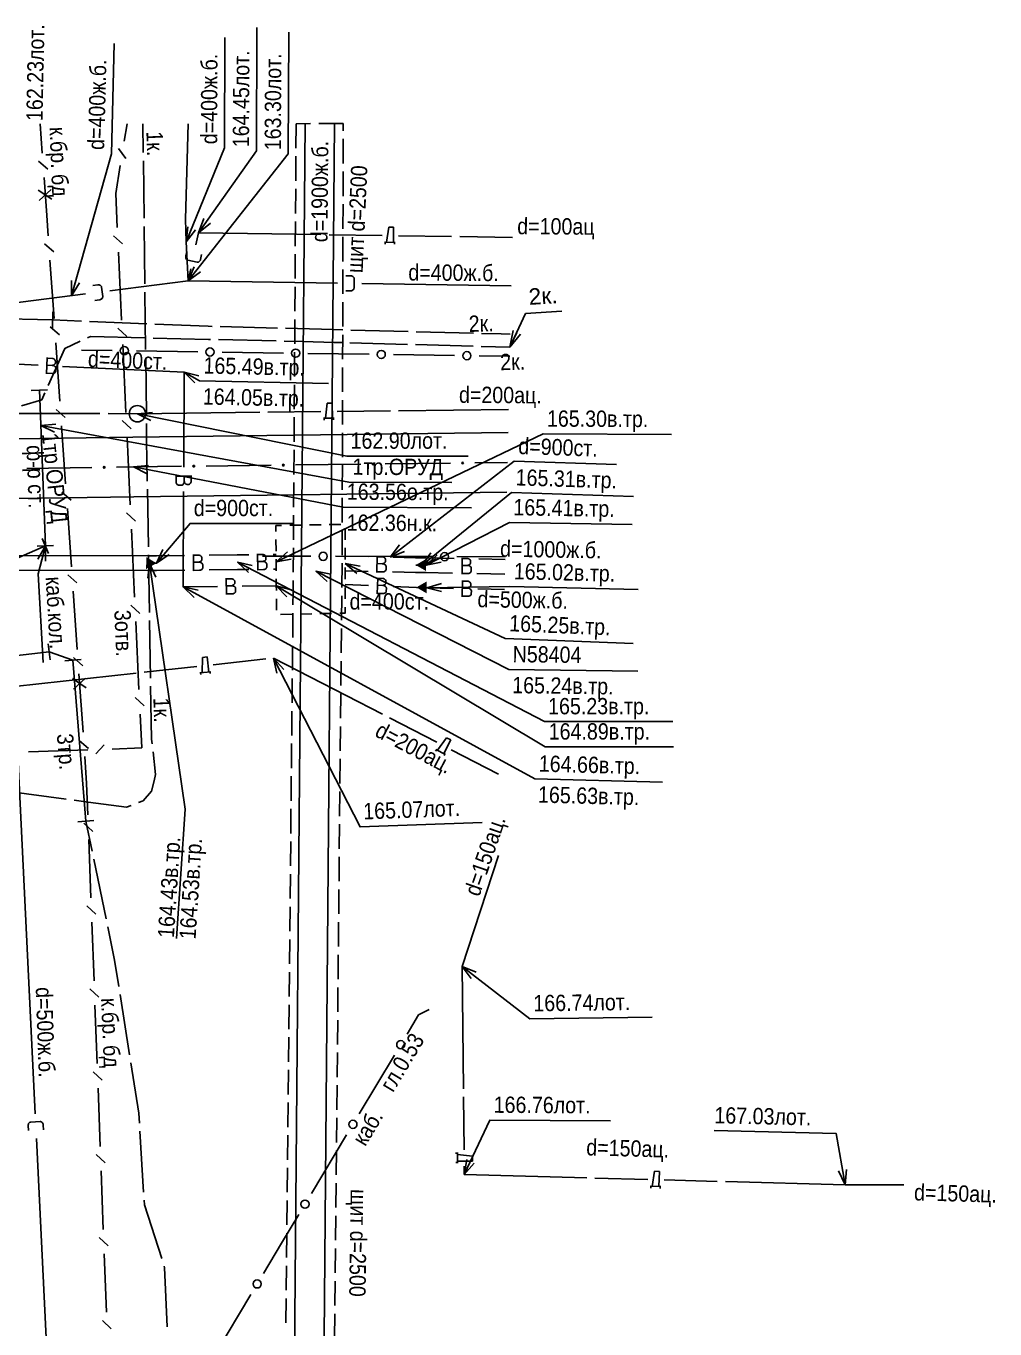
# Model space of a CAD drawing. Header units: metres. Extents: x -3947 to -3704, y 4976 to 6609.
# Drawn here: x -3886.7 to -3827.4, y 6525.9 to 6605.8 of the extents above; entities that cross this region are included whole.
import ezdxf
from ezdxf.enums import TextEntityAlignment as Align

# ---------------------------------------------------------------- set-up
doc = ezdxf.new("R2010")
doc.units = ezdxf.units.M
doc.header["$MEASUREMENT"] = 0
for name, color, linetype, lineweight in [('Водопровод', 7, 'Continuous', 25), ('Водосток', 7, 'Continuous', 25), ('Дренаж', 7, 'Continuous', 25), ('Кабели', 7, 'Continuous', 25), ('Кабель связи', 7, 'Continuous', 25), ('Кабель электрический', 7, 'Continuous', 25), ('Канализация самотёчная', 7, 'Continuous', 25), ('Теплосеть', 7, 'Continuous', 25)]:
    doc.layers.add(name, color=color, linetype=linetype, lineweight=lineweight)
doc.styles.add('Style-arial_14', font='arial_14.shx')
doc.styles.add('Style-RUSSIAN_1251', font='RUSSIAN_1251.shx')
doc.styles.add('Style-RUSSIAN_1251 I 0.00000', font='RUSSIAN_1251.shx')
doc.linetypes.add('DR', pattern='A,-11.75,[112,dgnlstyle-500_multi_und.shx,S=0.00823,R=0,X=0,Y=0],-12.25', length=24)
doc.linetypes.add('Vod', pattern='A,-1.75,[107,dgnlstyle-500_multi_und.shx,S=0.007913,R=0,X=0,Y=0],-1.75', length=3.5)
doc.dimstyles.get("Standard").update_dxf_attribs({"dimtxt": 0.18, "dimasz": 0.18, "dimexe": 0.18, "dimexo": 0.0625, "dimgap": 0.09, "dimtad": 0, "dimtih": 1, "dimtoh": 1, "dimdec": 4, "dimzin": 0, "dimdsep": 46, "dimtxsty": 'Standard', "dimcen": 0.09, "dimadec": 0, "dimazin": 0, "dimtfac": 1, "dimtdec": 4, "dimtofl": 0, "dimtmove": 0, "dimatfit": 3, "dimfxl": 1, "dimtolj": 1, "dimtzin": 0, "dimarcsym": 0})

# ---------------------------------------------------------------- blocks, each defined once
blk = doc.blocks.new('TerminatorOpen_0.5')
at = {"color": 0, "linetype": 'ByBlock', "lineweight": -2}
for q in [(-1, 0.25), (-1, 0), (-1, -0.25)]:
    blk.add_line((0, 0), q, dxfattribs=at)

msp = doc.modelspace()

# ---------------------------------------------------------------- hatches: boundary and pattern name
at = {"layer": 'Водопровод', "linetype": 'Continuous'}
for points in [[(-3878.722, 6572.849), (-3879.362, 6572.49), (-3879.354, 6573.224)], [(-3862.847, 6572.736), (-3862.211, 6573.103), (-3862.211, 6572.369)], [(-3862.805, 6571.366), (-3862.169, 6571.733), (-3862.169, 6570.999)]]:
    msp.add_hatch(color=256, dxfattribs=at).paths.add_polyline_path(points)

# ---------------------------------------------------------------- linework, layer by layer
for p, q in [((-3893.432, 6585.329), (-3885.984, 6584.98)), ((-3885.42, 6585.452), (-3885.466, 6584.455)), ((-3885.441, 6584.988), (-3885.12, 6584.973)), ((-3884.486, 6584.91), (-3877.038, 6584.561)), ((-3885.465, 6584.488), (-3885.103, 6584.471)), ((-3877.038, 6584.561), (-3877.058, 6578.732)), ((-3877.038, 6584.561), (-3876.374, 6583.904)), ((-3877.038, 6584.561), (-3876.13, 6584.34)), ((-3876.562, 6578.189), (-3877.56, 6578.192)), ((-3877.527, 6578.192), (-3877.529, 6577.83)), ((-3877.027, 6578.191), (-3877.028, 6577.869)), ((-3877.063, 6577.233), (-3877.083, 6571.404)), ((-3871.414, 6575.155), (-3871.06, 6575.161)), ((-3871.412, 6574.8), (-3871.414, 6575.155)), ((-3870.56, 6575.17), (-3869.85, 6575.183)), ((-3869.35, 6575.192), (-3868.641, 6575.204)), ((-3868.141, 6575.213), (-3867.432, 6575.226)), ((-3867.168, 6574.994), (-3867.167, 6574.285)), ((-3878.722, 6572.849), (-3878.332, 6573.698)), ((-3871.402, 6573.591), (-3871.408, 6574.3)), ((-3867.166, 6573.785), (-3867.165, 6573.075)), ((-3864.403, 6573.22), (-3863.844, 6573.968)), ((-3895.002, 6573.326), (-3879.145, 6573.301)), ((-3879.142, 6573.301), (-3878.72, 6573.299)), ((-3878.727, 6573.299), (-3877.001, 6573.319)), ((-3878.722, 6572.849), (-3877.95, 6573.375)), ((-3876.46, 6573.372), (-3876.449, 6572.375)), ((-3876.455, 6572.908), (-3876.133, 6572.912)), ((-3875.501, 6573.336), (-3873.775, 6573.356)), ((-3873.775, 6573.356), (-3873.075, 6573.364)), ((-3873.77, 6572.906), (-3873.087, 6572.269)), ((-3873.77, 6572.906), (-3872.856, 6572.713)), ((-3872.534, 6573.417), (-3872.523, 6572.42)), ((-3872.529, 6572.953), (-3872.207, 6572.957)), ((-3871.575, 6573.381), (-3871.402, 6573.383)), ((-3871.397, 6572.933), (-3870.693, 6573.547)), ((-3871.397, 6572.933), (-3870.477, 6573.096)), ((-3867.155, 6573.279), (-3865.753, 6573.249)), ((-3865.203, 6573.284), (-3865.225, 6572.287)), ((-3864.403, 6573.22), (-3863.538, 6573.573)), ((-3864.254, 6573.216), (-3862.852, 6573.186)), ((-3862.837, 6573.186), (-3862.21, 6573.173)), ((-3862.46, 6572.728), (-3861.918, 6573.489)), ((-3862.46, 6572.728), (-3861.603, 6573.101)), ((-3862.21, 6572.723), (-3861.523, 6573.356)), ((-3862.21, 6572.723), (-3861.295, 6572.911)), ((-3862.1, 6573.171), (-3860.481, 6573.141)), ((-3859.99, 6573.18), (-3860.008, 6572.183)), ((-3858.981, 6573.114), (-3857.362, 6573.085)), ((-3895.023, 6572.426), (-3879.145, 6572.401)), ((-3879.145, 6572.851), (-3879.264, 6571.925)), ((-3879.147, 6572.401), (-3878.724, 6572.399)), ((-3879.145, 6572.851), (-3878.769, 6571.996)), ((-3878.717, 6572.399), (-3876.991, 6572.419)), ((-3876.449, 6572.407), (-3876.087, 6572.412)), ((-3875.491, 6572.436), (-3873.765, 6572.456)), ((-3873.765, 6572.456), (-3873.065, 6572.464)), ((-3872.523, 6572.452), (-3872.161, 6572.456)), ((-3871.565, 6572.481), (-3871.392, 6572.483)), ((-3868.955, 6572.368), (-3868.267, 6571.736)), ((-3868.955, 6572.368), (-3868.04, 6572.181)), ((-3867.174, 6572.379), (-3865.758, 6572.348)), ((-3867.164, 6572.829), (-3866.456, 6572.22)), ((-3867.164, 6572.829), (-3866.243, 6572.673)), ((-3867.164, 6572.575), (-3867.163, 6571.866)), ((-3865.224, 6572.32), (-3864.862, 6572.312)), ((-3865.213, 6572.82), (-3864.892, 6572.813)), ((-3864.258, 6572.316), (-3862.842, 6572.286)), ((-3862.857, 6572.286), (-3862.21, 6572.273)), ((-3862.32, 6572.275), (-3860.601, 6572.243)), ((-3860.008, 6572.215), (-3859.646, 6572.209)), ((-3859.999, 6572.716), (-3859.677, 6572.71)), ((-3859.101, 6572.216), (-3857.382, 6572.185)), ((-3877.083, 6571.404), (-3874.984, 6571.427)), ((-3877.083, 6571.404), (-3876.413, 6570.753)), ((-3877.083, 6571.404), (-3876.173, 6571.192)), ((-3874.448, 6571.93), (-3874.437, 6570.932)), ((-3874.443, 6571.466), (-3874.121, 6571.469)), ((-3873.484, 6571.443), (-3871.385, 6571.466)), ((-3871.385, 6571.466), (-3870.742, 6570.788)), ((-3871.385, 6571.466), (-3870.485, 6571.217)), ((-3867.162, 6571.545), (-3865.733, 6571.486)), ((-3867.162, 6571.366), (-3867.161, 6570.656)), ((-3865.171, 6571.961), (-3865.212, 6570.964)), ((-3865.19, 6571.497), (-3864.869, 6571.484)), ((-3864.234, 6571.425), (-3862.805, 6571.366)), ((-3862.805, 6571.366), (-3862.166, 6571.34)), ((-3862.166, 6571.34), (-3861.27, 6571.604)), ((-3862.166, 6571.34), (-3861.262, 6571.104)), ((-3862.166, 6571.34), (-3860.534, 6571.304)), ((-3859.982, 6571.79), (-3860.004, 6570.793)), ((-3859.992, 6571.326), (-3859.671, 6571.319)), ((-3874.437, 6570.965), (-3874.075, 6570.969)), ((-3871.374, 6569.962), (-3871.379, 6570.672)), ((-3865.211, 6570.997), (-3864.849, 6570.982)), ((-3860.003, 6570.825), (-3859.641, 6570.818)), ((-3859.035, 6571.272), (-3857.403, 6571.237)), ((-3870.419, 6569.724), (-3871.129, 6569.71)), ((-3869.21, 6569.747), (-3869.919, 6569.734)), ((-3868.001, 6569.771), (-3868.71, 6569.757))]:
    msp.add_line(p, q, dxfattribs=at)
at = {"layer": 'Водопровод', "linetype": 'Continuous', "flags": 128}
for points in [[(-3885.421, 6585.415), (-3885.103, 6585.4), (-3885.073, 6585.393), (-3885.024, 6585.372), (-3884.979, 6585.342), (-3884.961, 6585.326), (-3884.945, 6585.307), (-3884.931, 6585.282), (-3884.919, 6585.251), (-3884.916, 6585.236), (-3884.922, 6585.121), (-3884.928, 6585.098), (-3884.943, 6585.069), (-3884.959, 6585.049), (-3884.976, 6585.03), (-3885.005, 6585.011), (-3885.042, 6584.994), (-3885.074, 6584.982), (-3885.12, 6584.973), (-3885.082, 6584.967), (-3885.049, 6584.962), (-3885.001, 6584.945), (-3884.972, 6584.927), (-3884.945, 6584.907), (-3884.916, 6584.874), (-3884.898, 6584.837), (-3884.89, 6584.805), (-3884.899, 6584.615), (-3884.903, 6584.596), (-3884.916, 6584.571), (-3884.938, 6584.542), (-3884.971, 6584.515), (-3884.999, 6584.498), (-3885.047, 6584.48), (-3885.075, 6584.472), (-3885.103, 6584.471)], [(-3877.038, 6584.561), (-3876.089, 6584.031), (-3868.191, 6583.859)], [(-3871.397, 6572.933), (-3855.035, 6580.769), (-3847.177, 6580.731)], [(-3864.403, 6573.22), (-3856.812, 6579.099), (-3850.541, 6578.888)], [(-3876.599, 6578.189), (-3876.6, 6577.87), (-3876.606, 6577.84), (-3876.625, 6577.79), (-3876.653, 6577.744), (-3876.668, 6577.725), (-3876.687, 6577.708), (-3876.711, 6577.693), (-3876.741, 6577.68), (-3876.756, 6577.677), (-3876.871, 6577.677), (-3876.894, 6577.683), (-3876.924, 6577.696), (-3876.944, 6577.711), (-3876.965, 6577.728), (-3876.985, 6577.756), (-3877.004, 6577.791), (-3877.017, 6577.823), (-3877.028, 6577.869), (-3877.032, 6577.831), (-3877.035, 6577.797), (-3877.05, 6577.749), (-3877.067, 6577.719), (-3877.086, 6577.691), (-3877.118, 6577.661), (-3877.154, 6577.641), (-3877.185, 6577.632), (-3877.376, 6577.632), (-3877.394, 6577.636), (-3877.421, 6577.647), (-3877.45, 6577.668), (-3877.478, 6577.7), (-3877.497, 6577.728), (-3877.517, 6577.775), (-3877.526, 6577.803), (-3877.529, 6577.83)], [(-3862.46, 6572.728), (-3856.975, 6577.175), (-3849.503, 6576.945)], [(-3862.21, 6572.723), (-3857.101, 6575.342), (-3849.585, 6575.212)], [(-3878.722, 6572.849), (-3876.666, 6575.283), (-3870.391, 6575.283)], [(-3876.459, 6573.336), (-3876.141, 6573.339), (-3876.111, 6573.334), (-3876.06, 6573.316), (-3876.013, 6573.289), (-3875.994, 6573.274), (-3875.977, 6573.255), (-3875.962, 6573.231), (-3875.949, 6573.201), (-3875.945, 6573.187), (-3875.943, 6573.071), (-3875.949, 6573.048), (-3875.962, 6573.018), (-3875.976, 6572.998), (-3875.993, 6572.977), (-3876.021, 6572.956), (-3876.056, 6572.937), (-3876.087, 6572.924), (-3876.133, 6572.912), (-3876.095, 6572.909), (-3876.061, 6572.905), (-3876.012, 6572.891), (-3875.982, 6572.874), (-3875.954, 6572.856), (-3875.924, 6572.825), (-3875.903, 6572.789), (-3875.893, 6572.758), (-3875.891, 6572.567), (-3875.895, 6572.549), (-3875.905, 6572.522), (-3875.926, 6572.492), (-3875.957, 6572.464), (-3875.985, 6572.445), (-3876.031, 6572.424), (-3876.059, 6572.414), (-3876.087, 6572.412)], [(-3873.77, 6572.906), (-3854.961, 6563.137), (-3847.096, 6563.137)], [(-3872.534, 6573.381), (-3872.215, 6573.384), (-3872.185, 6573.379), (-3872.134, 6573.361), (-3872.087, 6573.333), (-3872.068, 6573.319), (-3872.051, 6573.3), (-3872.036, 6573.276), (-3872.023, 6573.246), (-3872.019, 6573.231), (-3872.018, 6573.116), (-3872.023, 6573.093), (-3872.036, 6573.063), (-3872.05, 6573.042), (-3872.067, 6573.022), (-3872.095, 6573.001), (-3872.13, 6572.982), (-3872.161, 6572.968), (-3872.207, 6572.957), (-3872.169, 6572.953), (-3872.135, 6572.95), (-3872.086, 6572.936), (-3872.056, 6572.919), (-3872.028, 6572.901), (-3871.998, 6572.869), (-3871.977, 6572.834), (-3871.967, 6572.803), (-3871.965, 6572.612), (-3871.969, 6572.593), (-3871.98, 6572.567), (-3872, 6572.537), (-3872.031, 6572.509), (-3872.059, 6572.49), (-3872.105, 6572.469), (-3872.133, 6572.459), (-3872.161, 6572.456)], [(-3871.393, 6572.381), (-3871.397, 6572.933), (-3871.398, 6573.091)], [(-3865.204, 6573.248), (-3864.885, 6573.241), (-3864.855, 6573.235), (-3864.805, 6573.215), (-3864.759, 6573.186), (-3864.741, 6573.17), (-3864.725, 6573.151), (-3864.71, 6573.127), (-3864.698, 6573.097), (-3864.694, 6573.082), (-3864.697, 6572.966), (-3864.703, 6572.944), (-3864.717, 6572.914), (-3864.732, 6572.894), (-3864.749, 6572.874), (-3864.778, 6572.854), (-3864.814, 6572.836), (-3864.846, 6572.823), (-3864.892, 6572.813), (-3864.853, 6572.809), (-3864.82, 6572.804), (-3864.772, 6572.788), (-3864.742, 6572.771), (-3864.715, 6572.752), (-3864.685, 6572.719), (-3864.666, 6572.683), (-3864.657, 6572.651), (-3864.661, 6572.461), (-3864.665, 6572.442), (-3864.677, 6572.416), (-3864.698, 6572.387), (-3864.73, 6572.36), (-3864.759, 6572.342), (-3864.806, 6572.322), (-3864.834, 6572.313), (-3864.862, 6572.312)], [(-3859.991, 6573.143), (-3859.672, 6573.138), (-3859.642, 6573.131), (-3859.592, 6573.112), (-3859.546, 6573.083), (-3859.528, 6573.068), (-3859.511, 6573.049), (-3859.497, 6573.024), (-3859.484, 6572.994), (-3859.481, 6572.979), (-3859.483, 6572.863), (-3859.489, 6572.841), (-3859.502, 6572.811), (-3859.518, 6572.791), (-3859.535, 6572.771), (-3859.563, 6572.751), (-3859.599, 6572.733), (-3859.631, 6572.72), (-3859.677, 6572.71), (-3859.639, 6572.706), (-3859.605, 6572.701), (-3859.557, 6572.685), (-3859.527, 6572.668), (-3859.5, 6572.649), (-3859.471, 6572.617), (-3859.451, 6572.581), (-3859.442, 6572.549), (-3859.445, 6572.358), (-3859.449, 6572.34), (-3859.461, 6572.314), (-3859.482, 6572.284), (-3859.514, 6572.257), (-3859.543, 6572.239), (-3859.59, 6572.219), (-3859.618, 6572.21), (-3859.646, 6572.209)], [(-3879.145, 6572.851), (-3876.978, 6557.782), (-3877.496, 6549.849)], [(-3868.955, 6572.368), (-3857.144, 6566.336), (-3849.237, 6566.232)], [(-3867.164, 6572.829), (-3857.375, 6568.238), (-3849.517, 6567.921)], [(-3877.083, 6571.404), (-3855.551, 6559.633), (-3847.731, 6559.429)], [(-3874.447, 6571.893), (-3874.129, 6571.897), (-3874.099, 6571.891), (-3874.048, 6571.873), (-3874.001, 6571.846), (-3873.982, 6571.831), (-3873.965, 6571.813), (-3873.95, 6571.789), (-3873.937, 6571.759), (-3873.933, 6571.744), (-3873.931, 6571.628), (-3873.937, 6571.606), (-3873.95, 6571.576), (-3873.964, 6571.555), (-3873.981, 6571.534), (-3874.009, 6571.513), (-3874.044, 6571.494), (-3874.075, 6571.481), (-3874.121, 6571.469), (-3874.083, 6571.466), (-3874.049, 6571.463), (-3874, 6571.448), (-3873.97, 6571.432), (-3873.942, 6571.413), (-3873.912, 6571.382), (-3873.891, 6571.347), (-3873.881, 6571.315), (-3873.879, 6571.125), (-3873.883, 6571.106), (-3873.894, 6571.08), (-3873.914, 6571.049), (-3873.945, 6571.021), (-3873.973, 6571.002), (-3874.02, 6570.981), (-3874.048, 6570.971), (-3874.075, 6570.969)], [(-3871.383, 6571.172), (-3871.385, 6571.466), (-3871.389, 6571.881)], [(-3871.385, 6571.466), (-3854.924, 6561.588), (-3847.06, 6561.588)], [(-3865.173, 6571.924), (-3864.854, 6571.911), (-3864.825, 6571.905), (-3864.775, 6571.884), (-3864.73, 6571.854), (-3864.712, 6571.838), (-3864.696, 6571.819), (-3864.682, 6571.794), (-3864.67, 6571.764), (-3864.667, 6571.749), (-3864.671, 6571.633), (-3864.678, 6571.611), (-3864.692, 6571.581), (-3864.708, 6571.562), (-3864.726, 6571.542), (-3864.754, 6571.522), (-3864.791, 6571.505), (-3864.823, 6571.493), (-3864.869, 6571.484), (-3864.831, 6571.479), (-3864.798, 6571.474), (-3864.75, 6571.457), (-3864.721, 6571.439), (-3864.693, 6571.419), (-3864.665, 6571.386), (-3864.646, 6571.35), (-3864.638, 6571.318), (-3864.646, 6571.127), (-3864.65, 6571.109), (-3864.662, 6571.083), (-3864.684, 6571.054), (-3864.717, 6571.027), (-3864.746, 6571.01), (-3864.793, 6570.991), (-3864.821, 6570.983), (-3864.849, 6570.982)], [(-3862.166, 6571.34), (-3857.08, 6571.421), (-3849.225, 6571.227)], [(-3859.983, 6571.753), (-3859.664, 6571.747), (-3859.634, 6571.74), (-3859.584, 6571.721), (-3859.538, 6571.692), (-3859.52, 6571.676), (-3859.504, 6571.657), (-3859.489, 6571.633), (-3859.477, 6571.602), (-3859.473, 6571.587), (-3859.476, 6571.472), (-3859.482, 6571.449), (-3859.496, 6571.42), (-3859.511, 6571.4), (-3859.528, 6571.379), (-3859.557, 6571.36), (-3859.593, 6571.342), (-3859.625, 6571.329), (-3859.671, 6571.319), (-3859.632, 6571.314), (-3859.599, 6571.31), (-3859.551, 6571.294), (-3859.521, 6571.277), (-3859.494, 6571.257), (-3859.464, 6571.225), (-3859.445, 6571.189), (-3859.436, 6571.157), (-3859.44, 6570.967), (-3859.444, 6570.948), (-3859.456, 6570.922), (-3859.477, 6570.893), (-3859.51, 6570.865), (-3859.538, 6570.847), (-3859.585, 6570.828), (-3859.613, 6570.819), (-3859.641, 6570.818)], [(-3867.16, 6570.156), (-3867.16, 6569.788), (-3867.501, 6569.781)]]:
    msp.add_lwpolyline(points, dxfattribs=at)
at = {"layer": 'Водопровод', "linetype": 'Vod', "flags": 128}
for points in [[(-3879.145, 6572.851), (-3878.722, 6572.849)], [(-3862.847, 6572.736), (-3862.21, 6572.723)]]:
    msp.add_lwpolyline(points, dxfattribs=at)
at = {"layer": 'Водосток', "linetype": 'Continuous'}
for p, q in [((-3876.908, 6592.544), (-3876.8, 6593.471)), ((-3876.908, 6592.544), (-3876.337, 6593.283)), ((-3876.31, 6592.353), (-3876.15, 6593.091)), ((-3876.788, 6590.15), (-3876.427, 6591.012)), ((-3876.788, 6590.15), (-3876.628, 6590.888)), ((-3876.788, 6590.15), (-3876.034, 6590.702)), ((-3883.934, 6589.24), (-3883.932, 6590.174)), ((-3883.934, 6589.24), (-3883.45, 6590.039)), ((-3876.788, 6590.15), (-3881.581, 6589.54)), ((-3867.639, 6590.011), (-3876.788, 6590.15)), ((-3856.989, 6589.848), (-3866.139, 6589.988)), ((-3883.068, 6589.35), (-3887.861, 6588.74)), ((-3887.434, 6565.294), (-3886.157, 6539.091)), ((-3886.083, 6537.593), (-3884.806, 6511.39))]:
    msp.add_line(p, q, dxfattribs=at)
at = {"layer": 'Водосток', "linetype": 'Continuous', "flags": 128}
for points in [[(-3876.908, 6592.544), (-3874.561, 6598.299), (-3874.537, 6605.065)], [(-3876.788, 6590.15), (-3870.653, 6597.93), (-3870.626, 6605.4)], [(-3883.934, 6589.24), (-3881.492, 6597.93), (-3881.315, 6604.694)], [(-3876.788, 6590.15), (-3876.908, 6592.544), (-3876.952, 6593.94), (-3876.785, 6599.782)], [(-3876.869, 6591.952), (-3876.928, 6591.681), (-3876.934, 6591.642), (-3876.933, 6591.612), (-3876.931, 6591.569), (-3876.921, 6591.529), (-3876.906, 6591.498), (-3876.883, 6591.467), (-3876.856, 6591.44), (-3876.83, 6591.427), (-3876.804, 6591.417), (-3876.233, 6591.293), (-3876.207, 6591.292), (-3876.185, 6591.294), (-3876.158, 6591.303), (-3876.136, 6591.314), (-3876.109, 6591.332), (-3876.084, 6591.352), (-3876.063, 6591.381), (-3876.038, 6591.422), (-3876.026, 6591.457), (-3875.96, 6591.76)], [(-3867.135, 6589.542), (-3866.857, 6589.538), (-3866.818, 6589.539), (-3866.788, 6589.546), (-3866.747, 6589.556), (-3866.71, 6589.574), (-3866.682, 6589.595), (-3866.656, 6589.624), (-3866.635, 6589.656), (-3866.628, 6589.683), (-3866.623, 6589.711), (-3866.614, 6590.296), (-3866.618, 6590.321), (-3866.625, 6590.342), (-3866.638, 6590.367), (-3866.654, 6590.386), (-3866.677, 6590.409), (-3866.702, 6590.43), (-3866.733, 6590.444), (-3866.779, 6590.461), (-3866.816, 6590.466), (-3867.125, 6590.471)], [(-3882.504, 6588.957), (-3882.228, 6588.992), (-3882.19, 6589), (-3882.161, 6589.01), (-3882.122, 6589.027), (-3882.088, 6589.05), (-3882.063, 6589.074), (-3882.042, 6589.106), (-3882.025, 6589.141), (-3882.022, 6589.169), (-3882.021, 6589.197), (-3882.095, 6589.777), (-3882.102, 6589.802), (-3882.112, 6589.821), (-3882.129, 6589.844), (-3882.147, 6589.861), (-3882.173, 6589.881), (-3882.2, 6589.898), (-3882.234, 6589.907), (-3882.281, 6589.918), (-3882.318, 6589.917), (-3882.626, 6589.878)], [(-3885.648, 6538.125), (-3885.661, 6538.403), (-3885.665, 6538.441), (-3885.674, 6538.471), (-3885.687, 6538.512), (-3885.707, 6538.547), (-3885.729, 6538.574), (-3885.76, 6538.598), (-3885.793, 6538.617), (-3885.821, 6538.622), (-3885.849, 6538.625), (-3886.433, 6538.597), (-3886.458, 6538.591), (-3886.478, 6538.583), (-3886.503, 6538.568), (-3886.521, 6538.551), (-3886.542, 6538.527), (-3886.562, 6538.501), (-3886.574, 6538.468), (-3886.588, 6538.422), (-3886.591, 6538.385), (-3886.575, 6538.076)]]:
    msp.add_lwpolyline(points, dxfattribs=at)
at = {"layer": 'Дренаж', "linetype": 'Continuous'}
for p, q in [((-3876.15, 6593.091), (-3875.836, 6593.971)), ((-3876.15, 6593.091), (-3875.427, 6593.682)), ((-3876.15, 6593.091), (-3868.651, 6592.986)), ((-3868.151, 6592.979), (-3864.901, 6592.933)), ((-3864.502, 6593.444), (-3864.637, 6592.517)), ((-3864.502, 6593.444), (-3864.204, 6593.439)), ((-3864.204, 6593.439), (-3864.216, 6592.51)), ((-3863.901, 6592.919), (-3860.652, 6592.874)), ((-3860.152, 6592.867), (-3856.923, 6592.821)), ((-3864.763, 6592.519), (-3864.094, 6592.508)), ((-3864.722, 6592.412), (-3864.721, 6592.519)), ((-3864.137, 6592.401), (-3864.136, 6592.509)), ((-3868.262, 6582.658), (-3868.374, 6581.729)), ((-3868.262, 6582.658), (-3867.965, 6582.662)), ((-3867.965, 6582.662), (-3867.953, 6581.732)), ((-3889.689, 6582.032), (-3882.189, 6582.016)), ((-3881.689, 6582.015), (-3879.898, 6582.011)), ((-3879.898, 6582.011), (-3872.398, 6582.096)), ((-3879.898, 6582.011), (-3878.966, 6582.077)), ((-3879.898, 6582.011), (-3879.065, 6581.587)), ((-3871.899, 6582.101), (-3868.649, 6582.138)), ((-3868.5, 6581.728), (-3867.831, 6581.733)), ((-3868.457, 6581.621), (-3868.459, 6581.728)), ((-3867.872, 6581.626), (-3867.873, 6581.733)), ((-3867.649, 6582.149), (-3864.399, 6582.186)), ((-3863.899, 6582.191), (-3857.158, 6582.267)), ((-3879.481, 6566.163), (-3876.251, 6566.516)), ((-3875.917, 6567.072), (-3875.937, 6566.136)), ((-3875.917, 6567.072), (-3875.621, 6567.104)), ((-3875.621, 6567.104), (-3875.519, 6566.18)), ((-3875.257, 6566.625), (-3872.026, 6566.978)), ((-3871.55, 6567.03), (-3871.362, 6566.115)), ((-3871.55, 6567.03), (-3870.917, 6566.343)), ((-3871.55, 6567.03), (-3864.885, 6563.591)), ((-3887.434, 6565.294), (-3879.978, 6566.109)), ((-3876.063, 6566.122), (-3875.397, 6566.193)), ((-3876.009, 6566.021), (-3876.021, 6566.127)), ((-3875.428, 6566.082), (-3875.439, 6566.189)), ((-3864.441, 6563.361), (-3861.553, 6561.871)), ((-3860.967, 6562.149), (-3861.502, 6561.38)), ((-3860.703, 6562.013), (-3861.129, 6561.186)), ((-3860.967, 6562.149), (-3860.703, 6562.013)), ((-3861.625, 6561.324), (-3861.577, 6561.419)), ((-3861.614, 6561.439), (-3861.02, 6561.13)), ((-3861.107, 6561.054), (-3861.058, 6561.15)), ((-3860.664, 6561.412), (-3857.776, 6559.922)), ((-3857.766, 6554.932), (-3860.009, 6548.135)), ((-3860.009, 6548.135), (-3859.45, 6547.387)), ((-3860.009, 6548.135), (-3859.144, 6547.783)), ((-3860.009, 6548.135), (-3859.926, 6540.635)), ((-3859.92, 6540.135), (-3859.884, 6536.886)), ((-3860.401, 6536.694), (-3860.294, 6536.696)), ((-3860.294, 6536.737), (-3860.289, 6536.068)), ((-3859.364, 6536.499), (-3860.293, 6536.611)), ((-3859.36, 6536.201), (-3860.29, 6536.19)), ((-3859.867, 6535.371), (-3859.712, 6536.292)), ((-3859.364, 6536.499), (-3859.36, 6536.201)), ((-3860.396, 6536.109), (-3860.289, 6536.11)), ((-3859.873, 6535.886), (-3859.867, 6535.371)), ((-3859.867, 6535.371), (-3859.259, 6536.08)), ((-3859.867, 6535.371), (-3852.37, 6535.172)), ((-3848.215, 6535.578), (-3848.362, 6534.653)), ((-3848.215, 6535.578), (-3847.917, 6535.57)), ((-3847.917, 6535.57), (-3847.941, 6534.641)), ((-3836.542, 6534.752), (-3836.943, 6535.596)), ((-3836.542, 6534.752), (-3836.45, 6535.682)), ((-3851.87, 6535.159), (-3848.621, 6535.073)), ((-3848.488, 6534.657), (-3847.819, 6534.637)), ((-3848.449, 6534.549), (-3848.446, 6534.656)), ((-3847.864, 6534.531), (-3847.861, 6534.638)), ((-3847.621, 6535.046), (-3844.372, 6534.96)), ((-3843.873, 6534.947), (-3836.542, 6534.752)), ((-3836.542, 6534.752), (-3832.941, 6534.746))]:
    msp.add_line(p, q, dxfattribs=at)
at = {"layer": 'Дренаж', "linetype": 'Continuous', "flags": 128}
for points in [[(-3876.15, 6593.091), (-3872.607, 6598.115), (-3872.58, 6605.677)], [(-3879.898, 6582.011), (-3867.062, 6579.412), (-3859.635, 6579.412)], [(-3871.55, 6567.03), (-3866.252, 6556.682), (-3858.781, 6556.959)], [(-3860.009, 6548.135), (-3855.851, 6544.923), (-3848.368, 6545.031)], [(-3859.867, 6535.371), (-3858.301, 6538.714), (-3850.903, 6538.669)], [(-3836.542, 6534.752), (-3837.091, 6537.904), (-3844.566, 6538.071)]]:
    msp.add_lwpolyline(points, dxfattribs=at)
at = {"layer": 'Дренаж', "linetype": 'DR', "flags": 128}
for points in [[(-3857.766, 6554.932), (-3860.009, 6548.135)], [(-3836.542, 6534.752), (-3832.941, 6534.746)]]:
    msp.add_lwpolyline(points, dxfattribs=at)
at = {"layer": 'Дренаж', "linetype": 'Continuous'}
msp.add_arc((-3879.898, 6582.011), 0.5, 0, 359.99999, dxfattribs=at)
at = {"layer": 'Кабели', "linetype": 'Continuous'}
for p, q in [((-3883.323, 6585.911), (-3881.449, 6585.884)), ((-3879.949, 6585.862), (-3876.202, 6585.807)), ((-3874.702, 6585.785), (-3870.954, 6585.731)), ((-3869.454, 6585.709), (-3865.707, 6585.654)), ((-3864.207, 6585.633), (-3860.459, 6585.578)), ((-3858.959, 6585.556), (-3857.085, 6585.529)), ((-3872.235, 6573.281), (-3869.266, 6573.274)), ((-3867.766, 6573.27), (-3861.828, 6573.255)), ((-3860.328, 6573.251), (-3857.358, 6573.244)), ((-3866.308, 6539.096), (-3864.148, 6542.699)), ((-3869.239, 6534.207), (-3867.079, 6537.81)), ((-3875.101, 6524.429), (-3872.941, 6528.032))]:
    msp.add_line(p, q, dxfattribs=at)
at = {"layer": 'Кабели', "linetype": 'Continuous', "flags": 128}
for points in [[(-3863.376, 6543.986), (-3862.669, 6545.166), (-3862.026, 6545.5)], [(-3872.17, 6529.318), (-3871.064, 6531.163), (-3870.01, 6532.921)]]:
    msp.add_lwpolyline(points, dxfattribs=at)
at = {"layer": 'Кабели', "linetype": 'Continuous'}
for centre in [(-3880.699, 6585.873), (-3875.452, 6585.796), (-3870.204, 6585.72), (-3864.957, 6585.644), (-3859.709, 6585.567), (-3868.516, 6573.272), (-3861.078, 6573.253), (-3863.762, 6543.342), (-3866.693, 6538.453), (-3869.624, 6533.564), (-3872.556, 6528.675)]:
    msp.add_circle(centre, 0.25, dxfattribs=at)
at = {"layer": 'Кабель связи', "linetype": 'Continuous'}
for p, q in [((-3885.853, 6599.775), (-3885.724, 6597.987)), ((-3880.706, 6598.706), (-3880.533, 6599.779)), ((-3880.606, 6597.662), (-3881.045, 6598.27)), ((-3885.954, 6597.485), (-3885.387, 6596.994)), ((-3881.224, 6595.498), (-3880.945, 6597.226)), ((-3885.143, 6595.157), (-3885.969, 6595.721)), ((-3885.189, 6595.755), (-3885.92, 6595.073)), ((-3881.126, 6593.416), (-3881.224, 6595.498)), ((-3880.814, 6592.414), (-3881.368, 6592.919)), ((-3885.592, 6592.414), (-3885.026, 6591.923)), ((-3885.256, 6591.42), (-3885.005, 6587.846)), ((-3880.861, 6587.753), (-3881.056, 6591.918)), ((-3885.236, 6587.343), (-3884.67, 6586.852)), ((-3880.549, 6586.752), (-3881.103, 6587.257)), ((-3884.9, 6586.349), (-3884.649, 6582.775)), ((-3880.595, 6582.091), (-3880.791, 6586.255)), ((-3885.399, 6583.478), (-3886.399, 6583.44)), ((-3884.88, 6582.272), (-3884.314, 6581.781)), ((-3885.816, 6581.283), (-3884.886, 6581.366)), ((-3885.816, 6581.283), (-3884.976, 6580.874)), ((-3884.544, 6581.278), (-3884.293, 6577.703)), ((-3880.283, 6581.089), (-3880.837, 6581.594)), ((-3880.33, 6576.428), (-3880.525, 6580.593)), ((-3884.524, 6577.201), (-3883.958, 6576.709)), ((-3884.188, 6576.207), (-3883.937, 6572.632)), ((-3880.018, 6575.427), (-3880.572, 6575.932)), ((-3880.064, 6570.766), (-3880.26, 6574.93)), ((-3885.035, 6573.93), (-3886.035, 6573.892)), ((-3885.535, 6573.911), (-3886.006, 6573.104)), ((-3885.335, 6573.453), (-3885.735, 6574.369)), ((-3885.535, 6573.911), (-3885.522, 6572.977)), ((-3884.168, 6572.13), (-3883.602, 6571.638)), ((-3883.832, 6571.136), (-3883.581, 6567.561)), ((-3879.752, 6569.764), (-3880.306, 6570.269)), ((-3879.799, 6565.103), (-3879.994, 6569.268)), ((-3883.812, 6567.059), (-3883.246, 6566.567)), ((-3883.04, 6565.211), (-3883.864, 6565.777)), ((-3883.084, 6565.81), (-3883.817, 6565.129)), ((-3883.476, 6566.065), (-3883.225, 6562.49)), ((-3879.487, 6564.102), (-3880.041, 6564.607)), ((-3879.631, 6561.523), (-3879.729, 6563.605)), ((-3883.456, 6561.988), (-3882.89, 6561.496)), ((-3886.56, 6561.28), (-3882.94, 6561.407)), ((-3882.446, 6561.159), (-3881.935, 6561.707)), ((-3881.441, 6561.46), (-3879.631, 6561.523)), ((-3883.18, 6556.921), (-3882.63, 6556.411)), ((-3882.877, 6555.917), (-3882.744, 6552.335)), ((-3882.99, 6551.841), (-3882.441, 6551.331)), ((-3882.688, 6550.837), (-3882.554, 6547.255)), ((-3882.801, 6546.761), (-3882.252, 6546.251)), ((-3882.498, 6545.756), (-3882.365, 6542.175)), ((-3882.612, 6541.681), (-3882.062, 6541.171)), ((-3882.309, 6540.676), (-3882.176, 6537.095)), ((-3882.422, 6536.601), (-3881.873, 6536.091)), ((-3882.12, 6535.596), (-3881.986, 6532.015)), ((-3882.233, 6531.521), (-3881.684, 6531.011)), ((-3881.93, 6530.516), (-3881.797, 6526.935)), ((-3882.044, 6526.441), (-3881.494, 6525.931))]:
    msp.add_line(p, q, dxfattribs=at)
at = {"layer": 'Кабель связи', "linetype": 'Continuous', "flags": 128}
for points in [[(-3885.617, 6596.491), (-3885.449, 6594.16), (-3885.361, 6592.917)], [(-3885.535, 6573.911), (-3885.899, 6583.459)], [(-3885.816, 6581.283), (-3866.944, 6577.818), (-3860.641, 6577.788)], [(-3897.445, 6568.712), (-3885.535, 6573.911)], [(-3885.535, 6573.911), (-3885.985, 6572.2), (-3885.66, 6566.76)], [(-3883.12, 6560.994), (-3883.005, 6559.349), (-3882.933, 6557.416)]]:
    msp.add_lwpolyline(points, dxfattribs=at)
at = {"layer": 'Кабель электрический', "linetype": 'Continuous'}
for p, q in [((-3879.537, 6598.017), (-3879.558, 6599.78)), ((-3879.442, 6589.964), (-3879.484, 6593.49)), ((-3879.394, 6585.938), (-3879.436, 6589.464)), ((-3885.069, 6588.259), (-3885.091, 6587.259)), ((-3883.329, 6587.688), (-3885.08, 6587.759)), ((-3879.326, 6587.524), (-3882.829, 6587.667)), ((-3871.32, 6587.259), (-3874.824, 6587.352)), ((-3874.918, 6586.554), (-3871.397, 6586.473)), ((-3863.311, 6587.049), (-3866.816, 6587.141)), ((-3859.307, 6586.943), (-3862.812, 6587.035)), ((-3866.876, 6586.358), (-3863.354, 6586.262)), ((-3862.855, 6586.249), (-3859.333, 6586.153)), ((-3858.833, 6586.139), (-3857.073, 6586.091)), ((-3879.347, 6581.911), (-3879.389, 6585.438)), ((-3879.223, 6573.859), (-3879.28, 6577.385)), ((-3879.092, 6565.807), (-3879.149, 6569.333)), ((-3885.248, 6566.92), (-3885.362, 6567.914)), ((-3885.305, 6567.417), (-3883.842, 6566.9)), ((-3884.34, 6566.86), (-3883.344, 6566.94)), ((-3887.757, 6558.864), (-3884.263, 6558.385)), ((-3883.552, 6556.995), (-3882.556, 6557.075)), ((-3883.054, 6557.035), (-3882.676, 6555.207)), ((-3882.575, 6554.717), (-3881.819, 6551.061)), ((-3880.959, 6546.407), (-3880.376, 6542.719)), ((-3879.743, 6538.032), (-3879.514, 6534.305))]:
    msp.add_line(p, q, dxfattribs=at)
at = {"layer": 'Кабель электрический', "linetype": 'Continuous', "flags": 128}
for points in [[(-3879.49, 6593.99), (-3879.49, 6594.006), (-3879.531, 6597.517)], [(-3885.08, 6587.759), (-3896.306, 6588.004)], [(-3875.324, 6587.365), (-3875.561, 6587.371), (-3878.827, 6587.504)], [(-3882.944, 6586.656), (-3882.774, 6586.734), (-3879.44, 6586.657)], [(-3878.94, 6586.646), (-3875.543, 6586.568), (-3875.418, 6586.565)], [(-3867.316, 6587.154), (-3867.874, 6587.169), (-3870.82, 6587.246)], [(-3857.055, 6586.889), (-3857.62, 6586.899), (-3858.807, 6586.93)], [(-3885.357, 6583.747), (-3884.348, 6586.01), (-3883.399, 6586.447)], [(-3870.897, 6586.462), (-3869.754, 6586.436), (-3867.845, 6586.384), (-3867.375, 6586.371)], [(-3886.988, 6582.49), (-3885.752, 6582.86), (-3885.56, 6583.29)], [(-3879.288, 6577.885), (-3879.329, 6580.404), (-3879.341, 6581.411)], [(-3879.157, 6569.833), (-3879.175, 6570.93), (-3879.214, 6573.359)], [(-3896.316, 6566.158), (-3885.305, 6567.417)], [(-3883.842, 6566.9), (-3883.054, 6557.035)], [(-3878.998, 6561.782), (-3879.032, 6562.073), (-3879.084, 6565.307)], [(-3879.819, 6558.181), (-3879.543, 6558.284), (-3879.032, 6558.88), (-3878.862, 6559.519), (-3878.777, 6559.902), (-3878.94, 6561.286)], [(-3883.768, 6558.317), (-3882.904, 6558.199), (-3880.564, 6557.901), (-3880.287, 6558.005)], [(-3881.717, 6550.571), (-3881.291, 6548.51), (-3881.037, 6546.901)], [(-3880.298, 6542.225), (-3879.811, 6539.146), (-3879.773, 6538.531)], [(-3879.484, 6533.806), (-3879.466, 6533.515), (-3878.406, 6530.24)], [(-3878.252, 6529.765), (-3878.227, 6529.687), (-3878.077, 6526.038)]]:
    msp.add_lwpolyline(points, dxfattribs=at)
at = {"layer": 'Канализация самотёчная', "linetype": 'Continuous'}
for p, q in [((-3870.174, 6599.788), (-3870.184, 6598.288)), ((-3869.285, 6599.789), (-3870.174, 6599.788)), ((-3867.285, 6599.791), (-3868.785, 6599.789)), ((-3867.286, 6599.349), (-3867.285, 6599.791)), ((-3867.291, 6597.349), (-3867.287, 6598.849)), ((-3870.187, 6597.788), (-3870.196, 6596.288)), ((-3867.296, 6595.349), (-3867.292, 6596.849)), ((-3870.199, 6595.788), (-3870.209, 6594.288)), ((-3867.301, 6593.349), (-3867.298, 6594.849)), ((-3870.212, 6593.788), (-3870.222, 6592.288)), ((-3867.307, 6591.349), (-3867.303, 6592.849)), ((-3870.225, 6591.788), (-3870.234, 6590.288)), ((-3867.312, 6589.349), (-3867.308, 6590.849)), ((-3870.237, 6589.788), (-3870.247, 6588.288)), ((-3867.317, 6587.349), (-3867.313, 6588.849)), ((-3870.25, 6587.789), (-3870.26, 6586.289)), ((-3867.322, 6585.349), (-3867.318, 6586.849)), ((-3870.263, 6585.789), (-3870.272, 6584.289)), ((-3867.327, 6583.349), (-3867.323, 6584.849)), ((-3870.275, 6583.789), (-3870.285, 6582.289)), ((-3867.332, 6581.349), (-3867.328, 6582.849)), ((-3870.288, 6581.789), (-3870.298, 6580.289)), ((-3867.337, 6579.349), (-3867.333, 6580.849)), ((-3870.301, 6579.789), (-3870.31, 6578.289)), ((-3867.342, 6577.349), (-3867.339, 6578.849)), ((-3870.314, 6577.789), (-3870.323, 6576.289)), ((-3867.347, 6575.349), (-3867.344, 6576.849)), ((-3870.326, 6575.789), (-3870.336, 6574.289)), ((-3867.353, 6573.349), (-3867.349, 6574.849)), ((-3870.339, 6573.789), (-3870.348, 6572.289)), ((-3867.37, 6571.349), (-3867.355, 6572.849)), ((-3867.389, 6569.349), (-3867.375, 6570.849)), ((-3870.369, 6569.789), (-3870.383, 6568.289)), ((-3867.409, 6567.349), (-3867.394, 6568.849)), ((-3870.388, 6567.789), (-3870.403, 6566.289)), ((-3867.428, 6565.349), (-3867.413, 6566.849)), ((-3870.408, 6565.789), (-3870.422, 6564.289)), ((-3867.447, 6563.349), (-3867.433, 6564.849)), ((-3870.427, 6563.789), (-3870.442, 6562.289)), ((-3867.467, 6561.349), (-3867.452, 6562.849)), ((-3870.447, 6561.789), (-3870.461, 6560.289)), ((-3867.486, 6559.349), (-3867.471, 6560.849)), ((-3870.466, 6559.789), (-3870.481, 6558.289)), ((-3867.505, 6557.35), (-3867.491, 6558.849)), ((-3870.486, 6557.789), (-3870.501, 6556.29)), ((-3867.525, 6555.35), (-3867.51, 6556.85)), ((-3870.505, 6555.79), (-3870.52, 6554.29)), ((-3867.544, 6553.35), (-3867.53, 6554.85)), ((-3870.525, 6553.79), (-3870.54, 6552.29)), ((-3867.563, 6551.35), (-3867.549, 6552.85)), ((-3870.544, 6551.79), (-3870.559, 6550.29)), ((-3867.583, 6549.35), (-3867.568, 6550.85)), ((-3870.564, 6549.79), (-3870.579, 6548.29)), ((-3867.602, 6547.35), (-3867.588, 6548.85)), ((-3870.584, 6547.79), (-3870.598, 6546.29)), ((-3867.622, 6545.35), (-3867.607, 6546.85)), ((-3870.603, 6545.79), (-3870.618, 6544.29)), ((-3867.641, 6543.35), (-3867.626, 6544.85)), ((-3870.623, 6543.79), (-3870.637, 6542.29)), ((-3867.66, 6541.35), (-3867.646, 6542.85)), ((-3870.642, 6541.79), (-3870.657, 6540.29)), ((-3867.68, 6539.35), (-3867.665, 6540.85)), ((-3870.662, 6539.79), (-3870.676, 6538.29)), ((-3867.699, 6537.35), (-3867.685, 6538.85)), ((-3870.681, 6537.79), (-3870.696, 6536.29)), ((-3867.718, 6535.351), (-3867.704, 6536.85)), ((-3870.701, 6535.791), (-3870.715, 6534.291)), ((-3867.738, 6533.351), (-3867.723, 6534.851)), ((-3870.72, 6533.791), (-3870.735, 6532.291)), ((-3867.757, 6531.351), (-3867.743, 6532.851)), ((-3870.74, 6531.791), (-3870.754, 6530.291)), ((-3867.776, 6529.351), (-3867.762, 6530.851)), ((-3870.759, 6529.791), (-3870.774, 6528.291)), ((-3867.796, 6527.351), (-3867.781, 6528.851)), ((-3870.779, 6527.791), (-3870.794, 6526.291)), ((-3867.815, 6525.351), (-3867.801, 6526.851))]:
    msp.add_line(p, q, dxfattribs=at)
at = {"layer": 'Канализация самотёчная', "linetype": 'Continuous', "flags": 128}
for points in [[(-3869.619, 6599.789), (-3870.897, 6451.061)], [(-3867.819, 6599.79), (-3869.097, 6451.062)], [(-3870.352, 6571.789), (-3870.356, 6571.081), (-3870.364, 6570.289)]]:
    msp.add_lwpolyline(points, dxfattribs=at)
at = {"layer": 'Теплосеть', "linetype": 'Continuous'}
for p, q in [((-3882.678, 6578.714), (-3886.667, 6578.656)), ((-3880.143, 6578.751), (-3879.212, 6578.827)), ((-3880.143, 6578.751), (-3879.306, 6578.336)), ((-3871.701, 6578.852), (-3875.69, 6578.804)), ((-3866.213, 6578.918), (-3870.201, 6578.87)), ((-3860.724, 6578.984), (-3864.713, 6578.936)), ((-3857.23, 6579.026), (-3859.224, 6579.002))]:
    msp.add_line(p, q, dxfattribs=at)
at = {"layer": 'Теплосеть', "linetype": 'Continuous', "flags": 128}
for points in [[(-3857.189, 6580.856), (-3880.167, 6580.581), (-3888.752, 6580.456), (-3907.357, 6580.199), (-3912.026, 6580.279)], [(-3877.19, 6578.786), (-3880.143, 6578.751), (-3881.178, 6578.736)], [(-3880.143, 6578.751), (-3867.297, 6576.287), (-3859.433, 6576.249)], [(-3857.271, 6577.195), (-3880.119, 6576.921), (-3888.7, 6576.796), (-3907.363, 6576.539), (-3912.202, 6576.622)]]:
    msp.add_lwpolyline(points, dxfattribs=at)
at = {"layer": 'Теплосеть', "linetype": 'Continuous'}
for centre in [(-3881.928, 6578.725), (-3876.44, 6578.795), (-3870.951, 6578.861), (-3865.463, 6578.927), (-3859.974, 6578.993)]:
    msp.add_circle(centre, 0.05, dxfattribs=at)

# ---------------------------------------------------------------- texts
at = {"layer": 'Водопровод', "linetype": 'Continuous', "style": 'Style-RUSSIAN_1251', "width": 0.899998}
for s, rotation, p in [('d=400ст.', 357.86017, (-3882.942, 6584.88)), ('d=1000ж.б.', 358.98147, (-3857.683, 6573.25)), ('d=500ж.б.', 358.98147, (-3859.069, 6570.153))]:
    msp.add_text(s, height=1, rotation=rotation, dxfattribs=at).set_placement(p)
for s, rotation, p in [('165.49в.тр.', 358.754, (-3875.833, 6585.475)), ('164.05в.тр.', 358.754, (-3875.874, 6583.576)), ('165.30в.тр.', 359.7244, (-3854.803, 6582.218)), ('d=900ст.', 358.0715, (-3856.538, 6580.54)), ('165.31в.тр.', 358.2337, (-3856.705, 6578.618)), ('165.41в.тр.', 359.0151, (-3856.852, 6576.788)), ('165.02в.тр.', 358.5829, (-3856.82, 6572.865)), ('165.25в.тр.', 357.6914, (-3857.092, 6569.678)), ('N58404', 359.2458, (-3856.9, 6567.783)), ('165.24в.тр.', 359.2458, (-3856.925, 6565.883)), ('164.66в.тр.', 358.5086, (-3855.289, 6561.076)), ('165.63в.тр.', 358.5086, (-3855.338, 6559.177)), ('164.43в.тр.', 86.2589, (-3878.659, 6549.925)), ('164.53в.тр.', 86.2589, (-3877.332, 6549.838))]:
    msp.add_text(s, height=1, rotation=rotation, dxfattribs=at).set_placement(p, align=Align.TOP_LEFT)
for s, p in [('d=900ст.', (-3876.441, 6576.733)), ('165.23в.тр.', (-3854.736, 6564.587)), ('164.89в.тр.', (-3854.699, 6563.038))]:
    msp.add_text(s, height=1, dxfattribs=at).set_placement(p, align=Align.TOP_LEFT)
msp.add_text('d=400ст.', height=1, dxfattribs=at).set_placement((-3866.898, 6570.008))
at = {"layer": 'Водосток', "linetype": 'Continuous', "style": 'Style-RUSSIAN_1251', "width": 0.899998}
for s, rotation, p in [('162.23лот.', 88.8953, (-3886.706, 6599.96)), ('d=400ж.б.', 88.5005, (-3882.936, 6598.193)), ('d=400ж.б.', 89.7949, (-3876.01, 6598.529)), ('163.30лот.', 89.7949, (-3872.102, 6598.161))]:
    msp.add_text(s, height=1, rotation=rotation, dxfattribs=at).set_placement(p, align=Align.TOP_LEFT)
for s, rotation, p in [('d=400ж.б.', 359.58208, (-3863.301, 6590.177)), ('ф-р ст.', 271.90575, (-3886.687, 6580.075)), ('d=500ж.б.', 271.93907, (-3886.125, 6546.852))]:
    msp.add_text(s, height=1, rotation=rotation, dxfattribs=at).set_placement(p)
at = {"layer": 'Дренаж', "linetype": 'Continuous', "style": 'Style-RUSSIAN_1251', "width": 0.899998}
for s, rotation, p in [('164.45лот.', 89.7949, (-3874.056, 6598.345)), ('165.07лот.', 2.1249, (-3866.081, 6558.139)), ('166.74лот.', 0.82486, (-3855.647, 6546.376)), ('166.76лот.', 359.64783, (-3858.067, 6540.163)), ('167.03лот.', 358.72328, (-3844.533, 6539.521))]:
    msp.add_text(s, height=1, rotation=rotation, dxfattribs=at).set_placement(p, align=Align.TOP_LEFT)
for s, rotation, p in [('d=100ац', 359.58208, (-3856.629, 6593.013)), ('d=200ац.', 359.53509, (-3860.198, 6582.68)), ('d=200ац.', 332.08965, (-3865.417, 6562.283)), ('d=150ац.', 71.10896, (-3858.955, 6552.367)), ('d=150ац.', 358.41668, (-3852.405, 6536.558)), ('d=150ац.', 358.41668, (-3832.325, 6533.798))]:
    msp.add_text(s, height=1, rotation=rotation, dxfattribs=at).set_placement(p)
msp.add_text('162.90лот.', height=1, dxfattribs=at).set_placement((-3866.837, 6580.862), align=Align.TOP_LEFT)
at = {"layer": 'Кабели', "linetype": 'Continuous', "style": 'Style-RUSSIAN_1251 I 0.00000', "width": 0.9}
for s, p in [('гл.0.53', (-3864.238, 6540.362)), ('каб.', (-3865.936, 6537.055))]:
    msp.add_text(s, height=1, rotation=59.05609, dxfattribs=at).set_placement(p)
at = {"layer": 'Кабель связи', "linetype": 'Continuous', "style": 'Style-RUSSIAN_1251', "width": 0.899998}
for s, rotation, p in [('к.бр. бд', 272.34368, (-3885.282, 6599.573)), ('1тр ОРУД', 276.10291, (-3885.75, 6580.776)), ('3отв.', 272.38198, (-3881.31, 6569.965)), ('к.бр. бд', 272.34368, (-3882.123, 6546.186))]:
    msp.add_text(s, height=1, rotation=rotation, dxfattribs=at).set_placement(p)
for s, rotation, p in [('1тр.ОРУД', 359.72441, (-3866.712, 6579.267)), ('каб.кол.', 273.42121, (-3884.525, 6572.062))]:
    msp.add_text(s, height=1, rotation=rotation, dxfattribs=at).set_placement(p, align=Align.TOP_LEFT)
at = {"layer": 'Кабель электрический', "linetype": 'Continuous', "style": 'Style-RUSSIAN_1251', "width": 0.899998}
for s, rotation, p in [('1к.', 271.55135, (-3879.346, 6599.314)), ('2к.', 1.61134, (-3859.586, 6587.02)), ('2к.', 1.61134, (-3857.658, 6584.674)), ('1к.', 271.55135, (-3878.919, 6564.602)), ('3тр.', 274.567, (-3884.836, 6562.367))]:
    msp.add_text(s, height=1, rotation=rotation, dxfattribs=at).set_placement(p)
at = {"layer": 'Кабель электрический', "linetype": 'Continuous', "insert": (-3855.961, 6589.675), "char_height": 1, "attachment_point": 1, "rotation": 3.69389, "line_spacing_factor": 1.199999, "style": 'Style-arial_14'}
msp.add_mtext('2к.\\P', dxfattribs=at)
at = {"layer": 'Канализация самотёчная', "linetype": 'Continuous'}
for s, rotation, style, width, p in [('d=1900ж.б.', 89.50791, 'Style-RUSSIAN_1251 I 0.00000', 0.9, (-3868.25, 6592.52)), ('щит d=2500', 87.38577, 'Style-RUSSIAN_1251', 0.899998, (-3866.1, 6590.619)), ('щит d=2500', 269.21198, 'Style-RUSSIAN_1251', 0.899998, (-3866.829, 6534.491))]:
    msp.add_text(s, height=1, rotation=rotation, dxfattribs=dict(at, style=style, width=width)).set_placement(p)
at = {"layer": 'Теплосеть', "linetype": 'Continuous', "style": 'Style-RUSSIAN_1251', "width": 0.899998}
for s, p in [('163.56о.тр.', (-3867.065, 6577.736)), ('162.36н.к.', (-3867.074, 6575.836))]:
    msp.add_text(s, height=1, rotation=359.72441, dxfattribs=at).set_placement(p, align=Align.TOP_LEFT)

# ---------------------------------------------------------------- leaders
at = {"layer": 'Кабель электрический', "linetype": 'Continuous'}
msp.add_leader([(-3857.073, 6586.091), (-3856.114, 6588.162), (-3853.887, 6588.306)], dimstyle='Standard', override={"dimtxt": 1, "dimasz": 1, "dimgap": 0, "dimtad": 1, "dimtxsty": 'Style-arial_14', "dimldrblk": 'TerminatorOpen_0.5'}, dxfattribs=at)

doc.saveas('drawing.dxf')
